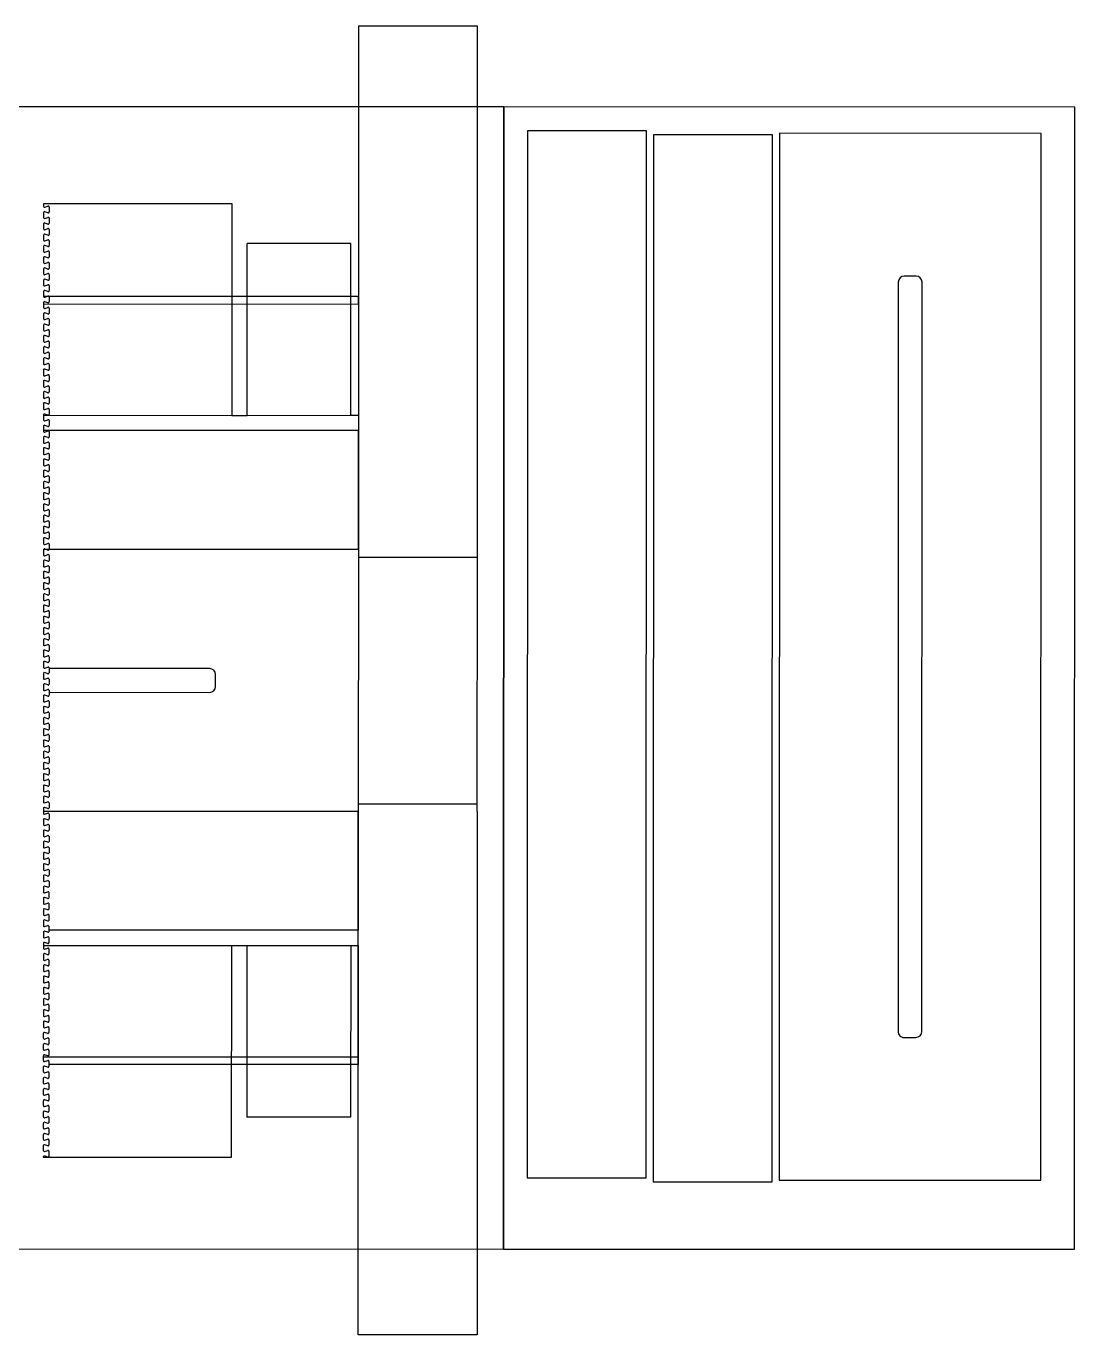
# Model space of a CAD drawing. Extents: x -47.4 to 49.1, y -49.9 to 45.6.
# Drawn here: x 16.58 to 38.62, y 18.09 to 45.59 of the extents above; entities that cross this region are included whole.
import ezdxf

# ---------------------------------------------------------------- set-up
doc = ezdxf.new("R2010")
doc.units = 0
for name, color, linetype in [('CUT', 5, 'CONTINUOUS'), ('DEFAULT', 7, 'CONTINUOUS'), ('SCORE', 1, 'CONTINUOUS')]:
    doc.layers.add(name, color=color, linetype=linetype)

msp = doc.modelspace()

# ---------------------------------------------------------------- linework, layer by layer
at = {"layer": 'CUT'}
for p, q in [((23.565, 45.59), (23.562, 34.59)), ((26.065, 45.589), (23.565, 45.59)), ((26.062, 34.589), (26.065, 45.589)), ((27.113, 43.391), (27.107, 21.391)), ((29.613, 43.39), (27.113, 43.391)), ((29.607, 21.39), (29.613, 43.39)), ((29.762, 43.307), (29.755, 21.307)), ((32.262, 43.306), (29.762, 43.307)), ((32.255, 21.306), (32.262, 43.306)), ((32.408, 43.339), (32.401, 21.339)), ((37.908, 43.337), (32.408, 43.339)), ((37.901, 21.337), (37.908, 43.337)), ((16.946, 41.862), (16.946, 41.804)), ((16.946, 41.862), (20.904, 41.86)), ((16.972, 41.785), (17.038, 41.807)), ((20.904, 41.86), (20.903, 37.41)), ((16.946, 41.67), (16.946, 41.568)), ((17.038, 41.667), (16.972, 41.689)), ((16.972, 41.549), (17.038, 41.571)), ((17.064, 41.788), (17.064, 41.737)), ((17.064, 41.737), (17.064, 41.686)), ((17.064, 41.552), (17.064, 41.501)), ((16.946, 41.434), (16.946, 41.331)), ((17.038, 41.431), (16.972, 41.453)), ((16.972, 41.313), (17.038, 41.335)), ((17.064, 41.501), (17.064, 41.449)), ((17.064, 41.316), (17.064, 41.265)), ((17.064, 41.265), (17.064, 41.213)), ((16.946, 41.198), (16.946, 41.095)), ((16.971, 41.076), (17.038, 41.099)), ((17.038, 40.958), (16.971, 40.98)), ((17.038, 41.195), (16.972, 41.217)), ((17.064, 41.08), (17.064, 41.028)), ((17.064, 41.028), (17.064, 40.977)), ((21.223, 37.41), (21.224, 41.02)), ((23.404, 41.02), (21.224, 41.02)), ((23.403, 37.41), (23.404, 41.02)), ((16.946, 40.962), (16.945, 40.859)), ((16.945, 40.726), (16.945, 40.623)), ((16.971, 40.84), (17.038, 40.862)), ((17.038, 40.722), (16.971, 40.744)), ((17.064, 40.844), (17.064, 40.792)), ((17.064, 40.792), (17.064, 40.741)), ((16.945, 40.489), (16.945, 40.386)), ((16.971, 40.604), (17.038, 40.626)), ((17.038, 40.486), (16.971, 40.508)), ((17.064, 40.556), (17.063, 40.505)), ((17.064, 40.607), (17.064, 40.556)), ((16.945, 40.253), (16.945, 40.15)), ((16.971, 40.368), (17.038, 40.39)), ((17.038, 40.25), (16.971, 40.272)), ((16.971, 40.132), (17.037, 40.154)), ((17.063, 40.371), (17.063, 40.32)), ((17.063, 40.32), (17.063, 40.268)), ((34.907, 40.213), (34.902, 24.463)), ((35.282, 40.338), (35.032, 40.338)), ((35.402, 24.463), (35.407, 40.213)), ((16.945, 40.017), (16.945, 39.914)), ((17.037, 40.013), (16.971, 40.036)), ((16.971, 39.895), (17.037, 39.917)), ((17.063, 40.135), (17.063, 40.084)), ((17.063, 40.084), (17.063, 40.032)), ((17.063, 39.899), (17.063, 39.847)), ((23.563, 39.75), (23.563, 39.91)), ((16.945, 39.781), (16.945, 39.678)), ((17.037, 39.777), (16.971, 39.799)), ((16.971, 39.659), (17.037, 39.681)), ((17.063, 39.847), (17.063, 39.796)), ((17.063, 39.663), (17.063, 39.611)), ((17.063, 39.611), (17.063, 39.56)), ((16.945, 39.544), (16.945, 39.442)), ((17.037, 39.541), (16.971, 39.563)), ((16.971, 39.423), (17.037, 39.445)), ((17.037, 39.305), (16.971, 39.327)), ((17.063, 39.426), (17.063, 39.375)), ((17.063, 39.375), (17.063, 39.323)), ((16.945, 39.308), (16.945, 39.205)), ((16.945, 39.072), (16.945, 38.969)), ((16.971, 39.187), (17.037, 39.209)), ((17.037, 39.069), (16.971, 39.091)), ((17.063, 39.19), (17.063, 39.139)), ((17.063, 39.139), (17.063, 39.087)), ((16.945, 38.836), (16.945, 38.733)), ((16.971, 38.95), (17.037, 38.973)), ((17.037, 38.832), (16.971, 38.854)), ((17.063, 38.954), (17.063, 38.902)), ((17.063, 38.902), (17.063, 38.851)), ((16.945, 38.6), (16.945, 38.497)), ((16.971, 38.714), (17.037, 38.736)), ((17.037, 38.596), (16.971, 38.618)), ((17.063, 38.718), (17.063, 38.666)), ((17.063, 38.666), (17.063, 38.615)), ((16.945, 38.363), (16.945, 38.26)), ((16.971, 38.478), (17.037, 38.5)), ((17.037, 38.36), (16.971, 38.382)), ((16.971, 38.242), (17.037, 38.264)), ((17.063, 38.481), (17.063, 38.43)), ((17.063, 38.43), (17.063, 38.379)), ((17.063, 38.245), (17.063, 38.194)), ((16.945, 38.127), (16.945, 38.024)), ((17.037, 38.124), (16.971, 38.146)), ((16.971, 38.006), (17.037, 38.028)), ((17.063, 38.194), (17.063, 38.142)), ((17.063, 38.009), (17.063, 37.958)), ((17.063, 37.958), (17.063, 37.906)), ((16.945, 37.891), (16.945, 37.788)), ((16.97, 37.769), (17.037, 37.791)), ((17.037, 37.887), (16.971, 37.91)), ((17.063, 37.773), (17.063, 37.721)), ((17.063, 37.721), (17.063, 37.67)), ((16.945, 37.655), (16.944, 37.552)), ((16.944, 37.418), (16.944, 37.316)), ((17.037, 37.651), (16.97, 37.673)), ((16.97, 37.533), (17.037, 37.555)), ((17.037, 37.415), (16.97, 37.437)), ((17.063, 37.537), (17.063, 37.485)), ((17.063, 37.485), (17.063, 37.434)), ((20.903, 37.41), (21.223, 37.41)), ((23.563, 37.41), (23.403, 37.41)), ((16.944, 37.182), (16.944, 37.079)), ((16.97, 37.297), (17.037, 37.319)), ((17.037, 37.179), (16.97, 37.201)), ((17.063, 37.249), (17.062, 37.197)), ((17.063, 37.3), (17.063, 37.249)), ((16.944, 36.946), (16.944, 36.843)), ((16.97, 37.061), (17.037, 37.083)), ((17.036, 36.943), (16.97, 36.965)), ((17.062, 37.064), (17.062, 37.013)), ((17.062, 37.013), (17.062, 36.961)), ((23.562, 34.59), (23.562, 37.09)), ((16.944, 36.71), (16.944, 36.607)), ((16.97, 36.824), (17.036, 36.847)), ((17.036, 36.706), (16.97, 36.728)), ((16.97, 36.588), (17.036, 36.61)), ((17.062, 36.828), (17.062, 36.776)), ((17.062, 36.776), (17.062, 36.725)), ((17.062, 36.592), (17.062, 36.54)), ((16.944, 36.474), (16.944, 36.371)), ((17.036, 36.47), (16.97, 36.492)), ((16.97, 36.352), (17.036, 36.374)), ((17.062, 36.54), (17.062, 36.489)), ((17.062, 36.355), (17.062, 36.304)), ((17.062, 36.304), (17.062, 36.253)), ((16.944, 36.237), (16.944, 36.134)), ((17.036, 36.234), (16.97, 36.256)), ((16.97, 36.116), (17.036, 36.138)), ((17.062, 36.119), (17.062, 36.068)), ((17.062, 36.068), (17.062, 36.016)), ((16.944, 36.001), (16.944, 35.898)), ((16.944, 35.765), (16.944, 35.662)), ((17.036, 35.998), (16.97, 36.02)), ((16.97, 35.88), (17.036, 35.902)), ((17.036, 35.761), (16.97, 35.784)), ((17.062, 35.883), (17.062, 35.832)), ((17.062, 35.832), (17.062, 35.78)), ((16.944, 35.529), (16.944, 35.426)), ((16.97, 35.643), (17.036, 35.665)), ((17.036, 35.525), (16.97, 35.547)), ((17.062, 35.647), (17.062, 35.595)), ((17.062, 35.595), (17.062, 35.544)), ((16.944, 35.292), (16.944, 35.19)), ((16.97, 35.407), (17.036, 35.429)), ((17.036, 35.289), (16.97, 35.311)), ((17.062, 35.411), (17.062, 35.359)), ((17.062, 35.359), (17.062, 35.308)), ((16.944, 35.056), (16.944, 34.953)), ((16.97, 35.171), (17.036, 35.193)), ((17.036, 35.053), (16.97, 35.075)), ((16.97, 34.935), (17.036, 34.957)), ((17.062, 35.174), (17.062, 35.123)), ((17.062, 35.123), (17.062, 35.071)), ((17.062, 34.938), (17.062, 34.887)), ((16.944, 34.82), (16.944, 34.717)), ((17.036, 34.817), (16.97, 34.839)), ((16.97, 34.698), (17.036, 34.721)), ((17.062, 34.887), (17.062, 34.835)), ((17.062, 34.702), (17.062, 34.65)), ((16.944, 34.584), (16.944, 34.481)), ((17.036, 34.58), (16.969, 34.602)), ((16.969, 34.462), (17.036, 34.484)), ((17.062, 34.65), (17.062, 34.599)), ((17.062, 34.466), (17.062, 34.414)), ((17.062, 34.414), (17.062, 34.363)), ((26.06, 29.089), (26.062, 34.589)), ((16.944, 34.348), (16.943, 34.245)), ((16.943, 34.111), (16.943, 34.008)), ((17.036, 34.344), (16.969, 34.366)), ((16.969, 34.226), (17.036, 34.248)), ((17.036, 34.108), (16.969, 34.13)), ((17.062, 34.229), (17.062, 34.178)), ((17.062, 34.178), (17.062, 34.127)), ((16.943, 33.875), (16.943, 33.772)), ((16.969, 33.99), (17.036, 34.012)), ((17.036, 33.872), (16.969, 33.894)), ((17.062, 33.993), (17.061, 33.942)), ((17.061, 33.942), (17.061, 33.89)), ((16.943, 33.639), (16.943, 33.536)), ((16.969, 33.754), (17.036, 33.776)), ((17.035, 33.635), (16.969, 33.658)), ((17.061, 33.757), (17.061, 33.706)), ((17.061, 33.706), (17.061, 33.654)), ((16.943, 33.403), (16.943, 33.3)), ((16.969, 33.517), (17.035, 33.539)), ((17.035, 33.399), (16.969, 33.421)), ((16.969, 33.281), (17.035, 33.303)), ((17.061, 33.521), (17.061, 33.469)), ((17.061, 33.469), (17.061, 33.418)), ((17.061, 33.285), (17.061, 33.233)), ((16.943, 33.166), (16.943, 33.064)), ((17.035, 33.163), (16.969, 33.185)), ((16.969, 33.045), (17.035, 33.067)), ((17.061, 33.233), (17.061, 33.182)), ((17.061, 33.048), (17.061, 32.997)), ((16.943, 32.93), (16.943, 32.827)), ((17.035, 32.927), (16.969, 32.949)), ((16.969, 32.809), (17.035, 32.831)), ((17.061, 32.997), (17.061, 32.945)), ((17.061, 32.812), (17.061, 32.761)), ((17.061, 32.761), (17.061, 32.709)), ((16.943, 32.694), (16.943, 32.591)), ((16.943, 32.458), (16.943, 32.355)), ((17.035, 32.691), (16.969, 32.713)), ((16.969, 32.572), (17.035, 32.595)), ((17.035, 32.454), (16.969, 32.476)), ((17.061, 32.576), (17.061, 32.524)), ((17.061, 32.524), (17.061, 32.473)), ((16.943, 32.222), (16.943, 32.119)), ((16.969, 32.336), (17.035, 32.358)), ((17.035, 32.218), (16.969, 32.24)), ((17.061, 32.34), (17.061, 32.288)), ((17.061, 32.288), (17.061, 32.237)), ((16.943, 31.985), (16.943, 31.883)), ((16.969, 32.1), (17.035, 32.122)), ((17.035, 31.982), (16.969, 32.004)), ((17.061, 32.103), (17.061, 32.052)), ((20.436, 32.09), (17.061, 32.092)), ((17.061, 32.052), (17.061, 32.001)), ((20.561, 31.715), (20.561, 31.965)), ((16.943, 31.749), (16.943, 31.646)), ((16.969, 31.864), (17.035, 31.886)), ((17.035, 31.746), (16.969, 31.768)), ((16.969, 31.628), (17.035, 31.65)), ((17.061, 31.867), (17.061, 31.816)), ((17.061, 31.816), (17.061, 31.764)), ((17.061, 31.631), (17.061, 31.58)), ((16.943, 31.513), (16.943, 31.41)), ((17.035, 31.509), (16.969, 31.532)), ((16.969, 31.391), (17.035, 31.413)), ((17.061, 31.592), (20.436, 31.59)), ((17.061, 31.58), (17.061, 31.528)), ((17.061, 31.395), (17.061, 31.343)), ((16.943, 31.277), (16.943, 31.174)), ((17.035, 31.273), (16.968, 31.295)), ((16.968, 31.155), (17.035, 31.177)), ((17.061, 31.343), (17.061, 31.292)), ((17.061, 31.159), (17.061, 31.107)), ((17.061, 31.107), (17.061, 31.056)), ((16.942, 31.04), (16.942, 30.938)), ((16.942, 30.804), (16.942, 30.701)), ((17.035, 31.037), (16.968, 31.059)), ((16.968, 30.919), (17.035, 30.941)), ((17.035, 30.801), (16.968, 30.823)), ((17.061, 30.922), (17.061, 30.871)), ((17.061, 30.871), (17.061, 30.819)), ((16.942, 30.568), (16.942, 30.465)), ((16.968, 30.683), (17.035, 30.705)), ((17.035, 30.565), (16.968, 30.587)), ((17.061, 30.686), (17.06, 30.635)), ((17.06, 30.635), (17.06, 30.583)), ((16.942, 30.332), (16.942, 30.229)), ((16.968, 30.447), (17.035, 30.469)), ((17.034, 30.328), (16.968, 30.351)), ((17.06, 30.45), (17.06, 30.398)), ((17.06, 30.398), (17.06, 30.347)), ((16.942, 30.096), (16.942, 29.993)), ((16.968, 30.21), (17.034, 30.232)), ((17.034, 30.092), (16.968, 30.114)), ((16.968, 29.974), (17.034, 29.996)), ((17.06, 30.214), (17.06, 30.162)), ((17.06, 30.162), (17.06, 30.111)), ((17.06, 29.977), (17.06, 29.926)), ((16.942, 29.859), (16.942, 29.757)), ((17.034, 29.856), (16.968, 29.878)), ((16.968, 29.738), (17.034, 29.76)), ((17.06, 29.926), (17.06, 29.875)), ((17.06, 29.741), (17.06, 29.69)), ((16.942, 29.623), (16.942, 29.52)), ((17.034, 29.62), (16.968, 29.642)), ((16.968, 29.502), (17.034, 29.524)), ((17.06, 29.69), (17.06, 29.638)), ((17.06, 29.505), (17.06, 29.454)), ((17.06, 29.454), (17.06, 29.402)), ((16.942, 29.387), (16.942, 29.284)), ((17.034, 29.384), (16.968, 29.406)), ((16.968, 29.265), (17.034, 29.287)), ((17.034, 29.147), (16.968, 29.169)), ((17.06, 29.269), (17.06, 29.217)), ((17.06, 29.217), (17.06, 29.166)), ((16.942, 29.151), (16.942, 29.048)), ((16.942, 28.915), (16.942, 28.812)), ((16.968, 29.029), (17.034, 29.051)), ((17.034, 28.911), (16.968, 28.933)), ((17.06, 29.033), (17.06, 28.981)), ((17.06, 28.981), (17.06, 28.93)), ((23.557, 18.09), (23.56, 29.09)), ((23.56, 29.09), (23.559, 26.59)), ((26.06, 29.089), (26.057, 18.089)), ((16.942, 28.678), (16.942, 28.575)), ((16.968, 28.793), (17.034, 28.815)), ((17.034, 28.675), (16.968, 28.697)), ((17.06, 28.796), (17.06, 28.745)), ((17.06, 28.745), (17.06, 28.694)), ((16.942, 28.442), (16.942, 28.339)), ((16.968, 28.557), (17.034, 28.579)), ((17.034, 28.439), (16.968, 28.461)), ((16.968, 28.321), (17.034, 28.343)), ((17.06, 28.56), (17.06, 28.509)), ((17.06, 28.509), (17.06, 28.457)), ((16.942, 28.206), (16.942, 28.103)), ((17.034, 28.202), (16.968, 28.225)), ((16.968, 28.084), (17.034, 28.106)), ((17.06, 28.324), (17.06, 28.272)), ((17.06, 28.272), (17.06, 28.221)), ((17.06, 28.088), (17.06, 28.036)), ((16.942, 27.97), (16.942, 27.867)), ((17.034, 27.966), (16.967, 27.988)), ((16.967, 27.848), (17.034, 27.87)), ((17.06, 28.036), (17.06, 27.985)), ((17.06, 27.851), (17.06, 27.8)), ((17.06, 27.8), (17.06, 27.749)), ((16.941, 27.733), (16.941, 27.631)), ((17.034, 27.73), (16.967, 27.752)), ((16.967, 27.612), (17.034, 27.634)), ((17.034, 27.494), (16.967, 27.516)), ((17.06, 27.615), (17.06, 27.564)), ((17.06, 27.564), (17.06, 27.512)), ((16.941, 27.497), (16.941, 27.394)), ((16.941, 27.261), (16.941, 27.158)), ((16.967, 27.376), (17.034, 27.398)), ((17.034, 27.258), (16.967, 27.28)), ((17.059, 27.379), (17.059, 27.328)), ((17.059, 27.328), (17.059, 27.276)), ((16.941, 27.025), (16.941, 26.922)), ((16.967, 27.139), (17.034, 27.162)), ((17.033, 27.021), (16.967, 27.043)), ((17.059, 27.143), (17.059, 27.091)), ((17.059, 27.091), (17.059, 27.04)), ((16.941, 26.789), (16.941, 26.686)), ((16.967, 26.903), (17.033, 26.925)), ((17.033, 26.785), (16.967, 26.807)), ((16.967, 26.667), (17.033, 26.689)), ((17.059, 26.907), (17.059, 26.855)), ((17.059, 26.855), (17.059, 26.804)), ((16.941, 26.552), (16.941, 26.449)), ((17.033, 26.549), (16.967, 26.571)), ((16.967, 26.431), (17.033, 26.453)), ((17.059, 26.67), (17.059, 26.619)), ((17.059, 26.619), (17.059, 26.568)), ((17.059, 26.434), (17.059, 26.383)), ((16.941, 26.316), (16.941, 26.213)), ((17.033, 26.313), (16.967, 26.335)), ((16.967, 26.195), (17.033, 26.217)), ((17.059, 26.383), (17.059, 26.331)), ((17.059, 26.198), (17.059, 26.147)), ((17.059, 26.147), (17.059, 26.095)), ((20.898, 21.82), (20.899, 26.27)), ((20.899, 26.27), (21.219, 26.27)), ((21.219, 26.27), (21.218, 22.66)), ((23.399, 26.27), (23.398, 22.66)), ((23.399, 26.27), (23.559, 26.27)), ((23.559, 26.27), (23.558, 23.93)), ((16.941, 26.08), (16.941, 25.977)), ((17.033, 26.076), (16.967, 26.099)), ((16.967, 25.958), (17.033, 25.98)), ((17.033, 25.84), (16.967, 25.862)), ((17.059, 25.962), (17.059, 25.91)), ((17.059, 25.91), (17.059, 25.859)), ((16.941, 25.844), (16.941, 25.741)), ((16.941, 25.607), (16.941, 25.505)), ((16.967, 25.722), (17.033, 25.744)), ((17.033, 25.604), (16.967, 25.626)), ((17.059, 25.726), (17.059, 25.674)), ((17.059, 25.674), (17.059, 25.623)), ((16.941, 25.371), (16.941, 25.268)), ((16.967, 25.486), (17.033, 25.508)), ((17.033, 25.368), (16.967, 25.39)), ((17.059, 25.489), (17.059, 25.438)), ((17.059, 25.438), (17.059, 25.386)), ((16.941, 25.135), (16.941, 25.032)), ((16.967, 25.25), (17.033, 25.272)), ((17.033, 25.132), (16.967, 25.154)), ((16.967, 25.013), (17.033, 25.036)), ((17.059, 25.253), (17.059, 25.202)), ((17.059, 25.202), (17.059, 25.15)), ((16.941, 24.899), (16.941, 24.796)), ((16.966, 24.777), (17.033, 24.799)), ((17.033, 24.895), (16.967, 24.917)), ((17.059, 25.017), (17.059, 24.965)), ((17.059, 24.965), (17.059, 24.914)), ((17.059, 24.781), (17.059, 24.729)), ((16.941, 24.663), (16.941, 24.56)), ((17.033, 24.659), (16.966, 24.681)), ((16.966, 24.541), (17.033, 24.563)), ((17.059, 24.729), (17.059, 24.678)), ((17.059, 24.544), (17.059, 24.493)), ((17.059, 24.493), (17.059, 24.442)), ((16.94, 24.426), (16.94, 24.323)), ((17.033, 24.423), (16.966, 24.445)), ((16.966, 24.305), (17.033, 24.327)), ((17.033, 24.187), (16.966, 24.209)), ((17.059, 24.308), (17.059, 24.257)), ((17.059, 24.257), (17.059, 24.205)), ((35.027, 24.338), (35.277, 24.338)), ((16.94, 24.19), (16.94, 24.087)), ((16.94, 23.954), (16.94, 23.851)), ((16.966, 24.069), (17.033, 24.091)), ((17.033, 23.95), (16.966, 23.973)), ((17.058, 24.072), (17.058, 24.021)), ((17.058, 24.021), (17.058, 23.969)), ((23.558, 23.93), (23.558, 23.77)), ((16.94, 23.718), (16.94, 23.615)), ((16.966, 23.832), (17.033, 23.854)), ((17.032, 23.714), (16.966, 23.736)), ((17.058, 23.836), (17.058, 23.784)), ((17.058, 23.784), (17.058, 23.733)), ((16.94, 23.481), (16.94, 23.379)), ((16.966, 23.596), (17.032, 23.618)), ((17.032, 23.478), (16.966, 23.5)), ((16.966, 23.36), (17.032, 23.382)), ((17.058, 23.6), (17.058, 23.548)), ((17.058, 23.548), (17.058, 23.497)), ((16.94, 23.245), (16.94, 23.142)), ((17.032, 23.242), (16.966, 23.264)), ((16.966, 23.124), (17.032, 23.146)), ((17.058, 23.363), (17.058, 23.312)), ((17.058, 23.312), (17.058, 23.26)), ((17.058, 23.127), (17.058, 23.076)), ((16.94, 23.009), (16.94, 22.906)), ((17.032, 23.006), (16.966, 23.028)), ((16.966, 22.887), (17.032, 22.91)), ((17.058, 23.076), (17.058, 23.024)), ((17.058, 22.891), (17.058, 22.839)), ((17.058, 22.839), (17.058, 22.788)), ((16.94, 22.773), (16.94, 22.67)), ((17.032, 22.769), (16.966, 22.791)), ((16.966, 22.651), (17.032, 22.673)), ((17.032, 22.533), (16.966, 22.555)), ((17.058, 22.655), (17.058, 22.603)), ((17.058, 22.603), (17.058, 22.552)), ((23.398, 22.66), (21.218, 22.66)), ((16.94, 22.537), (16.94, 22.434)), ((16.94, 22.3), (16.94, 22.197)), ((16.966, 22.415), (17.032, 22.437)), ((17.032, 22.297), (16.966, 22.319)), ((17.058, 22.418), (17.058, 22.367)), ((17.058, 22.367), (17.058, 22.316)), ((16.94, 22.064), (16.94, 21.961)), ((16.966, 22.179), (17.032, 22.201)), ((17.032, 22.061), (16.966, 22.083)), ((17.058, 22.182), (17.058, 22.131)), ((17.058, 22.131), (17.058, 22.079)), ((16.94, 21.828), (16.94, 21.822)), ((16.94, 21.822), (20.898, 21.82)), ((16.966, 21.943), (17.032, 21.965)), ((17.032, 21.824), (16.966, 21.847)), ((17.058, 21.946), (17.058, 21.895)), ((17.058, 21.895), (17.058, 21.843)), ((27.107, 21.391), (29.607, 21.39)), ((29.755, 21.307), (32.255, 21.306)), ((32.401, 21.339), (37.901, 21.337)), ((26.057, 18.089), (23.557, 18.09))]:
    msp.add_line(p, q, dxfattribs=at)
for centre, radius, start, end in [((16.965, 41.804), 0.0197, 179.9825, 288.4175), ((17.044, 41.788), 0.0197, 359.9825, 108.4175), ((16.965, 41.67), 0.0197, 71.5476, 179.9825), ((16.965, 41.568), 0.0197, 179.9825, 288.4175), ((17.044, 41.686), 0.0197, 251.5476, 359.9825), ((17.044, 41.552), 0.0197, 359.9825, 108.4175), ((16.965, 41.434), 0.0197, 71.5476, 179.9825), ((16.965, 41.331), 0.0197, 179.9825, 288.4175), ((17.044, 41.449), 0.0197, 251.5476, 359.9825), ((17.044, 41.316), 0.0197, 359.9825, 108.4175), ((16.965, 41.198), 0.0197, 71.5476, 179.9825), ((16.965, 41.095), 0.0197, 179.9825, 288.4175), ((16.965, 40.962), 0.0197, 71.5476, 179.9825), ((17.044, 41.213), 0.0197, 251.5476, 359.9825), ((17.044, 41.08), 0.0197, 359.9825, 108.4175), ((17.044, 40.977), 0.0197, 251.5476, 359.9825), ((16.965, 40.859), 0.0197, 179.9825, 288.4175), ((16.965, 40.726), 0.0197, 71.5476, 179.9825), ((17.044, 40.844), 0.0197, 359.9825, 108.4175), ((17.044, 40.741), 0.0197, 251.5476, 359.9825), ((16.965, 40.623), 0.0197, 179.9825, 288.4175), ((16.965, 40.489), 0.0197, 71.5476, 179.9825), ((17.044, 40.607), 0.0197, 359.9825, 108.4175), ((17.044, 40.505), 0.0197, 251.5476, 359.9825), ((16.965, 40.386), 0.0197, 179.9825, 288.4175), ((16.965, 40.253), 0.0197, 71.5476, 179.9825), ((17.044, 40.135), 0.0197, 359.9825, 108.4175), ((17.044, 40.371), 0.0197, 359.9825, 108.4175), ((17.044, 40.268), 0.0197, 251.5476, 359.9825), ((35.032, 40.213), 0.125, 89.9825, 179.9825), ((35.282, 40.213), 0.125, 359.9825, 89.9825), ((16.965, 40.15), 0.0197, 179.9825, 288.4175), ((16.965, 40.017), 0.0197, 71.5476, 179.9825), ((16.965, 39.914), 0.0197, 179.9825, 288.4175), ((17.044, 40.032), 0.0197, 251.5476, 359.9825), ((17.044, 39.899), 0.0197, 359.9825, 108.4175), ((16.965, 39.781), 0.0197, 71.5476, 179.9825), ((16.965, 39.678), 0.0197, 179.9825, 288.4175), ((17.044, 39.796), 0.0197, 251.5476, 359.9825), ((17.044, 39.663), 0.0197, 359.9825, 108.4175), ((16.965, 39.544), 0.0197, 71.5476, 179.9825), ((16.965, 39.442), 0.0197, 179.9825, 288.4175), ((16.965, 39.308), 0.0197, 71.5476, 179.9825), ((17.044, 39.56), 0.0197, 251.5476, 359.9825), ((17.043, 39.426), 0.0197, 359.9825, 108.4175), ((16.965, 39.205), 0.0197, 179.9825, 288.4175), ((16.965, 39.072), 0.0197, 71.5476, 179.9825), ((17.043, 39.323), 0.0197, 251.5476, 359.9825), ((17.043, 39.19), 0.0197, 359.9825, 108.4175), ((17.043, 39.087), 0.0197, 251.5476, 359.9825), ((16.965, 38.969), 0.0197, 179.9825, 288.4175), ((16.965, 38.836), 0.0197, 71.5476, 179.9825), ((17.043, 38.954), 0.0197, 359.9825, 108.4175), ((17.043, 38.851), 0.0197, 251.5476, 359.9825), ((16.965, 38.733), 0.0197, 179.9825, 288.4175), ((16.964, 38.6), 0.0197, 71.5476, 179.9825), ((17.043, 38.718), 0.0197, 359.9825, 108.4175), ((17.043, 38.615), 0.0197, 251.5476, 359.9825), ((17.043, 38.481), 0.0197, 359.9825, 108.4175), ((16.964, 38.497), 0.0197, 179.9825, 288.4175), ((16.964, 38.363), 0.0197, 71.5476, 179.9825), ((16.964, 38.26), 0.0197, 179.9825, 288.4175), ((17.043, 38.379), 0.0197, 251.5476, 359.9825), ((17.043, 38.245), 0.0197, 359.9825, 108.4175), ((16.964, 38.127), 0.0197, 71.5476, 179.9825), ((16.964, 38.024), 0.0197, 179.9825, 288.4175), ((17.043, 38.142), 0.0197, 251.5476, 359.9825), ((17.043, 38.009), 0.0197, 359.9825, 108.4175), ((16.964, 37.891), 0.0197, 71.5476, 179.9825), ((16.964, 37.788), 0.0197, 179.9825, 288.4175), ((17.043, 37.906), 0.0197, 251.5476, 359.9825), ((17.043, 37.773), 0.0197, 359.9825, 108.4175), ((16.964, 37.552), 0.0197, 179.9825, 288.4175), ((16.964, 37.418), 0.0197, 71.5476, 179.9825), ((16.964, 37.655), 0.0197, 71.5476, 179.9825), ((17.043, 37.67), 0.0197, 251.5476, 359.9825), ((17.043, 37.537), 0.0197, 359.9825, 108.4175), ((17.043, 37.434), 0.0197, 251.5476, 359.9825), ((16.964, 37.316), 0.0197, 179.9825, 288.4175), ((16.964, 37.182), 0.0197, 71.5476, 179.9825), ((17.043, 37.3), 0.0197, 359.9825, 108.4175), ((17.043, 37.197), 0.0197, 251.5476, 359.9825), ((16.964, 37.079), 0.0197, 179.9825, 288.4175), ((16.964, 36.946), 0.0197, 71.5476, 179.9825), ((17.043, 36.961), 0.0197, 251.5476, 359.9825), ((17.043, 37.064), 0.0197, 359.9825, 108.4175), ((16.964, 36.843), 0.0197, 179.9825, 288.4175), ((16.964, 36.71), 0.0197, 71.5476, 179.9825), ((16.964, 36.607), 0.0197, 179.9825, 288.4175), ((17.043, 36.828), 0.0197, 359.9825, 108.4175), ((17.043, 36.725), 0.0197, 251.5476, 359.9825), ((17.043, 36.592), 0.0197, 359.9825, 108.4175), ((16.964, 36.474), 0.0197, 71.5476, 179.9825), ((16.964, 36.371), 0.0197, 179.9825, 288.4175), ((17.043, 36.489), 0.0197, 251.5476, 359.9825), ((17.043, 36.355), 0.0197, 359.9825, 108.4175), ((16.964, 36.237), 0.0197, 71.5476, 179.9825), ((16.964, 36.134), 0.0197, 179.9825, 288.4175), ((17.043, 36.253), 0.0197, 251.5476, 359.9825), ((17.042, 36.119), 0.0197, 359.9825, 108.4175), ((16.964, 36.001), 0.0197, 71.5476, 179.9825), ((16.964, 35.898), 0.0197, 179.9825, 288.4175), ((16.964, 35.765), 0.0197, 71.5476, 179.9825), ((17.042, 36.016), 0.0197, 251.5476, 359.9825), ((17.042, 35.883), 0.0197, 359.9825, 108.4175), ((17.042, 35.78), 0.0197, 251.5476, 359.9825), ((16.964, 35.662), 0.0197, 179.9825, 288.4175), ((16.964, 35.529), 0.0197, 71.5476, 179.9825), ((17.042, 35.647), 0.0197, 359.9825, 108.4175), ((17.042, 35.544), 0.0197, 251.5476, 359.9825), ((16.964, 35.426), 0.0197, 179.9825, 288.4175), ((16.963, 35.292), 0.0197, 71.5476, 179.9825), ((17.042, 35.411), 0.0197, 359.9825, 108.4175), ((17.042, 35.308), 0.0197, 251.5476, 359.9825), ((16.963, 35.19), 0.0197, 179.9825, 288.4175), ((16.963, 35.056), 0.0197, 71.5476, 179.9825), ((16.963, 34.953), 0.0197, 179.9825, 288.4175), ((17.042, 35.174), 0.0197, 359.9825, 108.4175), ((17.042, 35.071), 0.0197, 251.5476, 359.9825), ((17.042, 34.938), 0.0197, 359.9825, 108.4175), ((16.963, 34.82), 0.0197, 71.5476, 179.9825), ((16.963, 34.717), 0.0197, 179.9825, 288.4175), ((17.042, 34.835), 0.0197, 251.5476, 359.9825), ((17.042, 34.702), 0.0197, 359.9825, 108.4175), ((16.963, 34.584), 0.0197, 71.5476, 179.9825), ((16.963, 34.481), 0.0197, 179.9825, 288.4175), ((17.042, 34.599), 0.0197, 251.5476, 359.9825), ((17.042, 34.466), 0.0197, 359.9825, 108.4175), ((16.963, 34.245), 0.0197, 179.9825, 288.4175), ((16.963, 34.111), 0.0197, 71.5476, 179.9825), ((16.963, 34.348), 0.0197, 71.5476, 179.9825), ((17.042, 34.363), 0.0197, 251.5476, 359.9825), ((17.042, 34.229), 0.0197, 359.9825, 108.4175), ((17.042, 34.127), 0.0197, 251.5476, 359.9825), ((16.963, 34.008), 0.0197, 179.9825, 288.4175), ((16.963, 33.875), 0.0197, 71.5476, 179.9825), ((17.042, 33.993), 0.0197, 359.9825, 108.4175), ((17.042, 33.89), 0.0197, 251.5476, 359.9825), ((16.963, 33.772), 0.0197, 179.9825, 288.4175), ((16.963, 33.639), 0.0197, 71.5476, 179.9825), ((17.042, 33.654), 0.0197, 251.5476, 359.9825), ((17.042, 33.757), 0.0197, 359.9825, 108.4175), ((16.963, 33.536), 0.0197, 179.9825, 288.4175), ((16.963, 33.403), 0.0197, 71.5476, 179.9825), ((16.963, 33.3), 0.0197, 179.9825, 288.4175), ((17.042, 33.521), 0.0197, 359.9825, 108.4175), ((17.042, 33.418), 0.0197, 251.5476, 359.9825), ((17.042, 33.285), 0.0197, 359.9825, 108.4175), ((16.963, 33.166), 0.0197, 71.5476, 179.9825), ((16.963, 33.064), 0.0197, 179.9825, 288.4175), ((17.042, 33.182), 0.0197, 251.5476, 359.9825), ((17.042, 33.048), 0.0197, 359.9825, 108.4175), ((16.963, 32.93), 0.0197, 71.5476, 179.9825), ((16.963, 32.827), 0.0197, 179.9825, 288.4175), ((17.042, 32.945), 0.0197, 251.5476, 359.9825), ((17.041, 32.812), 0.0197, 359.9825, 108.4175), ((16.963, 32.694), 0.0197, 71.5476, 179.9825), ((16.963, 32.591), 0.0197, 179.9825, 288.4175), ((16.963, 32.458), 0.0197, 71.5476, 179.9825), ((17.041, 32.709), 0.0197, 251.5476, 359.9825), ((17.041, 32.576), 0.0197, 359.9825, 108.4175), ((17.041, 32.473), 0.0197, 251.5476, 359.9825), ((16.963, 32.355), 0.0197, 179.9825, 288.4175), ((16.963, 32.222), 0.0197, 71.5476, 179.9825), ((17.041, 32.34), 0.0197, 359.9825, 108.4175), ((17.041, 32.237), 0.0197, 251.5476, 359.9825), ((16.963, 32.119), 0.0197, 179.9825, 288.4175), ((16.962, 31.985), 0.0197, 71.5476, 179.9825), ((17.041, 32.103), 0.0197, 359.9825, 108.4175), ((17.041, 32.001), 0.0197, 251.5476, 359.9825), ((20.436, 31.965), 0.125, 359.9825, 89.9825), ((16.962, 31.883), 0.0197, 179.9825, 288.4175), ((16.962, 31.749), 0.0197, 71.5476, 179.9825), ((16.962, 31.646), 0.0197, 179.9825, 288.4175), ((17.041, 31.867), 0.0197, 359.9825, 108.4175), ((17.041, 31.764), 0.0197, 251.5476, 359.9825), ((17.041, 31.631), 0.0197, 359.9825, 108.4175), ((20.436, 31.715), 0.125, 269.9825, 359.9825), ((16.962, 31.513), 0.0197, 71.5476, 179.9825), ((16.962, 31.41), 0.0197, 179.9825, 288.4175), ((17.041, 31.528), 0.0197, 251.5476, 359.9825), ((17.041, 31.395), 0.0197, 359.9825, 108.4175), ((16.962, 31.277), 0.0197, 71.5476, 179.9825), ((16.962, 31.174), 0.0197, 179.9825, 288.4175), ((17.041, 31.292), 0.0197, 251.5476, 359.9825), ((17.041, 31.159), 0.0197, 359.9825, 108.4175), ((16.962, 31.04), 0.0197, 71.5476, 179.9825), ((16.962, 30.938), 0.0197, 179.9825, 288.4175), ((16.962, 30.804), 0.0197, 71.5476, 179.9825), ((17.041, 31.056), 0.0197, 251.5476, 359.9825), ((17.041, 30.922), 0.0197, 359.9825, 108.4175), ((17.041, 30.819), 0.0197, 251.5476, 359.9825), ((16.962, 30.701), 0.0197, 179.9825, 288.4175), ((16.962, 30.568), 0.0197, 71.5476, 179.9825), ((17.041, 30.686), 0.0197, 359.9825, 108.4175), ((17.041, 30.583), 0.0197, 251.5476, 359.9825), ((16.962, 30.465), 0.0197, 179.9825, 288.4175), ((16.962, 30.332), 0.0197, 71.5476, 179.9825), ((17.041, 30.347), 0.0197, 251.5476, 359.9825), ((17.041, 30.45), 0.0197, 359.9825, 108.4175), ((16.962, 30.229), 0.0197, 179.9825, 288.4175), ((16.962, 30.096), 0.0197, 71.5476, 179.9825), ((16.962, 29.993), 0.0197, 179.9825, 288.4175), ((17.041, 30.214), 0.0197, 359.9825, 108.4175), ((17.041, 30.111), 0.0197, 251.5476, 359.9825), ((17.041, 29.977), 0.0197, 359.9825, 108.4175), ((16.962, 29.859), 0.0197, 71.5476, 179.9825), ((16.962, 29.757), 0.0197, 179.9825, 288.4175), ((17.041, 29.875), 0.0197, 251.5476, 359.9825), ((17.041, 29.741), 0.0197, 359.9825, 108.4175), ((16.962, 29.623), 0.0197, 71.5476, 179.9825), ((16.962, 29.52), 0.0197, 179.9825, 288.4175), ((17.04, 29.638), 0.0197, 251.5476, 359.9825), ((17.04, 29.505), 0.0197, 359.9825, 108.4175), ((16.962, 29.387), 0.0197, 71.5476, 179.9825), ((16.962, 29.284), 0.0197, 179.9825, 288.4175), ((16.962, 29.151), 0.0197, 71.5476, 179.9825), ((17.04, 29.402), 0.0197, 251.5476, 359.9825), ((17.04, 29.269), 0.0197, 359.9825, 108.4175), ((17.04, 29.166), 0.0197, 251.5476, 359.9825), ((16.962, 29.048), 0.0197, 179.9825, 288.4175), ((16.962, 28.915), 0.0197, 71.5476, 179.9825), ((17.04, 29.033), 0.0197, 359.9825, 108.4175), ((17.04, 28.93), 0.0197, 251.5476, 359.9825), ((16.962, 28.812), 0.0197, 179.9825, 288.4175), ((16.961, 28.678), 0.0197, 71.5476, 179.9825), ((17.04, 28.796), 0.0197, 359.9825, 108.4175), ((17.04, 28.694), 0.0197, 251.5476, 359.9825), ((16.961, 28.575), 0.0197, 179.9825, 288.4175), ((16.961, 28.442), 0.0197, 71.5476, 179.9825), ((16.961, 28.339), 0.0197, 179.9825, 288.4175), ((17.04, 28.56), 0.0197, 359.9825, 108.4175), ((17.04, 28.457), 0.0197, 251.5476, 359.9825), ((17.04, 28.324), 0.0197, 359.9825, 108.4175), ((16.961, 28.206), 0.0197, 71.5476, 179.9825), ((16.961, 28.103), 0.0197, 179.9825, 288.4175), ((17.04, 28.221), 0.0197, 251.5476, 359.9825), ((17.04, 28.088), 0.0197, 359.9825, 108.4175), ((16.961, 27.97), 0.0197, 71.5476, 179.9825), ((16.961, 27.867), 0.0197, 179.9825, 288.4175), ((17.04, 27.985), 0.0197, 251.5476, 359.9825), ((17.04, 27.851), 0.0197, 359.9825, 108.4175), ((16.961, 27.733), 0.0197, 71.5476, 179.9825), ((16.961, 27.631), 0.0197, 179.9825, 288.4175), ((16.961, 27.497), 0.0197, 71.5476, 179.9825), ((17.04, 27.749), 0.0197, 251.5476, 359.9825), ((17.04, 27.615), 0.0197, 359.9825, 108.4175), ((17.04, 27.512), 0.0197, 251.5476, 359.9825), ((16.961, 27.394), 0.0197, 179.9825, 288.4175), ((16.961, 27.261), 0.0197, 71.5476, 179.9825), ((17.04, 27.379), 0.0197, 359.9825, 108.4175), ((17.04, 27.276), 0.0197, 251.5476, 359.9825), ((16.961, 27.158), 0.0197, 179.9825, 288.4175), ((16.961, 27.025), 0.0197, 71.5476, 179.9825), ((17.04, 27.04), 0.0197, 251.5476, 359.9825), ((17.04, 27.143), 0.0197, 359.9825, 108.4175), ((16.961, 26.922), 0.0197, 179.9825, 288.4175), ((16.961, 26.789), 0.0197, 71.5476, 179.9825), ((16.961, 26.686), 0.0197, 179.9825, 288.4175), ((17.04, 26.907), 0.0197, 359.9825, 108.4175), ((17.04, 26.804), 0.0197, 251.5476, 359.9825), ((17.04, 26.67), 0.0197, 359.9825, 108.4175), ((16.961, 26.552), 0.0197, 71.5476, 179.9825), ((16.961, 26.449), 0.0197, 179.9825, 288.4175), ((17.04, 26.568), 0.0197, 251.5476, 359.9825), ((17.04, 26.434), 0.0197, 359.9825, 108.4175), ((16.961, 26.316), 0.0197, 71.5476, 179.9825), ((16.961, 26.213), 0.0197, 179.9825, 288.4175), ((17.039, 26.331), 0.0197, 251.5476, 359.9825), ((17.039, 26.198), 0.0197, 359.9825, 108.4175), ((16.961, 26.08), 0.0197, 71.5476, 179.9825), ((16.961, 25.977), 0.0197, 179.9825, 288.4175), ((16.961, 25.844), 0.0197, 71.5476, 179.9825), ((17.039, 26.095), 0.0197, 251.5476, 359.9825), ((17.039, 25.962), 0.0197, 359.9825, 108.4175), ((17.039, 25.859), 0.0197, 251.5476, 359.9825), ((16.961, 25.741), 0.0197, 179.9825, 288.4175), ((16.961, 25.607), 0.0197, 71.5476, 179.9825), ((17.039, 25.726), 0.0197, 359.9825, 108.4175), ((17.039, 25.623), 0.0197, 251.5476, 359.9825), ((16.96, 25.505), 0.0197, 179.9825, 288.4175), ((16.96, 25.371), 0.0197, 71.5476, 179.9825), ((17.039, 25.489), 0.0197, 359.9825, 108.4175), ((17.039, 25.386), 0.0197, 251.5476, 359.9825), ((16.96, 25.268), 0.0197, 179.9825, 288.4175), ((16.96, 25.135), 0.0197, 71.5476, 179.9825), ((16.96, 25.032), 0.0197, 179.9825, 288.4175), ((17.039, 25.253), 0.0197, 359.9825, 108.4175), ((17.039, 25.15), 0.0197, 251.5476, 359.9825), ((17.039, 25.017), 0.0197, 359.9825, 108.4175), ((16.96, 24.899), 0.0197, 71.5476, 179.9825), ((16.96, 24.796), 0.0197, 179.9825, 288.4175), ((17.039, 24.914), 0.0197, 251.5476, 359.9825), ((17.039, 24.781), 0.0197, 359.9825, 108.4175), ((16.96, 24.663), 0.0197, 71.5476, 179.9825), ((16.96, 24.56), 0.0197, 179.9825, 288.4175), ((17.039, 24.678), 0.0197, 251.5476, 359.9825), ((17.039, 24.544), 0.0197, 359.9825, 108.4175), ((16.96, 24.426), 0.0197, 71.5476, 179.9825), ((16.96, 24.323), 0.0197, 179.9825, 288.4175), ((16.96, 24.19), 0.0197, 71.5476, 179.9825), ((17.039, 24.442), 0.0197, 251.5476, 359.9825), ((17.039, 24.308), 0.0197, 359.9825, 108.4175), ((17.039, 24.205), 0.0197, 251.5476, 359.9825), ((35.027, 24.463), 0.125, 179.9825, 269.9825), ((35.277, 24.463), 0.125, 269.9825, 359.9825), ((16.96, 24.087), 0.0197, 179.9825, 288.4175), ((16.96, 23.954), 0.0197, 71.5476, 179.9825), ((17.039, 24.072), 0.0197, 359.9825, 108.4175), ((17.039, 23.969), 0.0197, 251.5476, 359.9825), ((16.96, 23.851), 0.0197, 179.9825, 288.4175), ((16.96, 23.718), 0.0197, 71.5476, 179.9825), ((17.039, 23.733), 0.0197, 251.5476, 359.9825), ((17.039, 23.836), 0.0197, 359.9825, 108.4175), ((16.96, 23.615), 0.0197, 179.9825, 288.4175), ((16.96, 23.481), 0.0197, 71.5476, 179.9825), ((16.96, 23.379), 0.0197, 179.9825, 288.4175), ((17.039, 23.6), 0.0197, 359.9825, 108.4175), ((17.039, 23.497), 0.0197, 251.5476, 359.9825), ((17.039, 23.363), 0.0197, 359.9825, 108.4175), ((16.96, 23.245), 0.0197, 71.5476, 179.9825), ((16.96, 23.142), 0.0197, 179.9825, 288.4175), ((17.039, 23.26), 0.0197, 251.5476, 359.9825), ((17.039, 23.127), 0.0197, 359.9825, 108.4175), ((16.96, 23.009), 0.0197, 71.5476, 179.9825), ((16.96, 22.906), 0.0197, 179.9825, 288.4175), ((17.038, 23.024), 0.0197, 251.5476, 359.9825), ((17.038, 22.891), 0.0197, 359.9825, 108.4175), ((16.96, 22.773), 0.0197, 71.5476, 179.9825), ((16.96, 22.67), 0.0197, 179.9825, 288.4175), ((16.96, 22.537), 0.0197, 71.5476, 179.9825), ((17.038, 22.788), 0.0197, 251.5476, 359.9825), ((17.038, 22.655), 0.0197, 359.9825, 108.4175), ((17.038, 22.552), 0.0197, 251.5476, 359.9825), ((16.96, 22.434), 0.0197, 179.9825, 288.4175), ((16.96, 22.3), 0.0197, 71.5476, 179.9825), ((17.038, 22.418), 0.0197, 359.9825, 108.4175), ((17.038, 22.316), 0.0197, 251.5476, 359.9825), ((16.959, 22.197), 0.0197, 179.9825, 288.4175), ((16.959, 22.064), 0.0197, 71.5476, 179.9825), ((17.038, 22.182), 0.0197, 359.9825, 108.4175), ((17.038, 22.079), 0.0197, 251.5476, 359.9825), ((16.959, 21.961), 0.0197, 179.9825, 288.4175), ((16.959, 21.828), 0.0197, 71.5476, 179.9825), ((17.038, 21.946), 0.0197, 359.9825, 108.4175), ((17.038, 21.843), 0.0197, 251.5476, 359.9825)]:
    msp.add_arc(centre, radius, start, end, dxfattribs=at)
at = {"layer": 'DEFAULT'}
for p, q in [((26.617, 43.892), (14.617, 43.896)), ((26.617, 43.892), (26.61, 19.892)), ((26.61, 19.892), (26.617, 43.892)), ((38.617, 43.888), (26.617, 43.892)), ((38.61, 19.888), (38.617, 43.888)), ((14.61, 19.896), (26.61, 19.892)), ((26.61, 19.892), (38.61, 19.888))]:
    msp.add_line(p, q, dxfattribs=at)
at = {"layer": 'SCORE'}
for p, q in [((23.563, 39.91), (16.945, 39.912)), ((16.945, 39.752), (23.563, 39.75)), ((16.944, 37.412), (23.563, 37.41)), ((23.562, 37.09), (16.944, 37.092)), ((23.562, 34.59), (16.945, 34.592)), ((23.562, 34.59), (23.56, 29.09)), ((23.562, 34.43), (26.062, 34.429)), ((23.56, 29.25), (26.06, 29.249)), ((16.942, 29.092), (23.56, 29.09)), ((23.559, 26.59), (17.059, 26.592)), ((16.941, 26.272), (23.559, 26.27)), ((16.94, 23.932), (23.558, 23.93)), ((23.558, 23.77), (17.058, 23.772))]:
    msp.add_line(p, q, dxfattribs=at)

doc.saveas('drawing.dxf')
